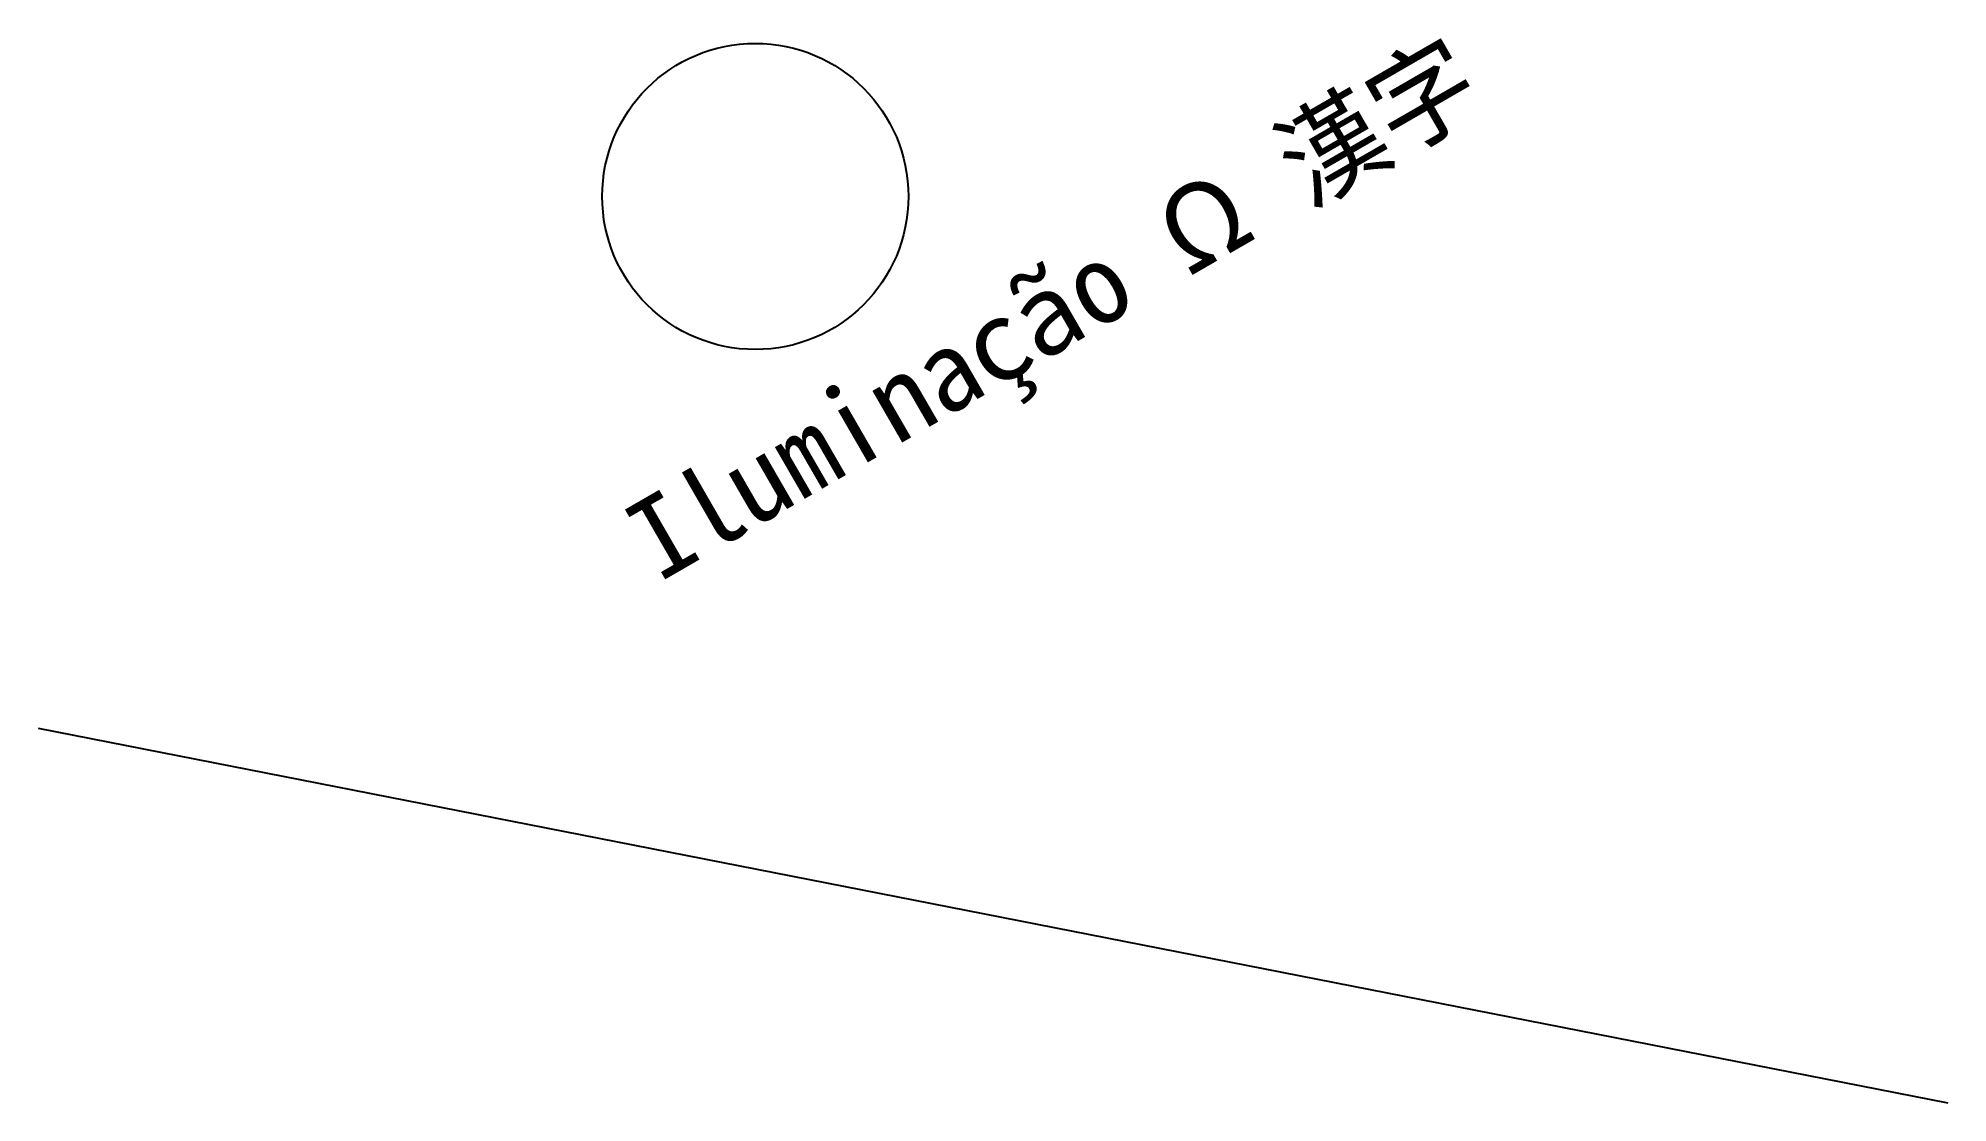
# Model space of a CAD drawing. Header units: metres. Extents: x -12.2 to 47, y -8.1 to 24.9.
import ezdxf

# ---------------------------------------------------------------- set-up
doc = ezdxf.new("R2010")
doc.units = ezdxf.units.M
doc.layers.add('EXTERNO', color=7, linetype='Continuous')

msp = doc.modelspace()

# ---------------------------------------------------------------- linework, layer by layer
msp.add_circle((10, 20), 4.75)
at = {"layer": 'EXTERNO'}
msp.add_line((-12.25, 3.5), (47, -8.125), dxfattribs=at)

# ---------------------------------------------------------------- texts
msp.add_text('Iluminação Ω 漢字', height=2.5, rotation=30).set_placement((7, 8))

doc.saveas('drawing.dxf')
